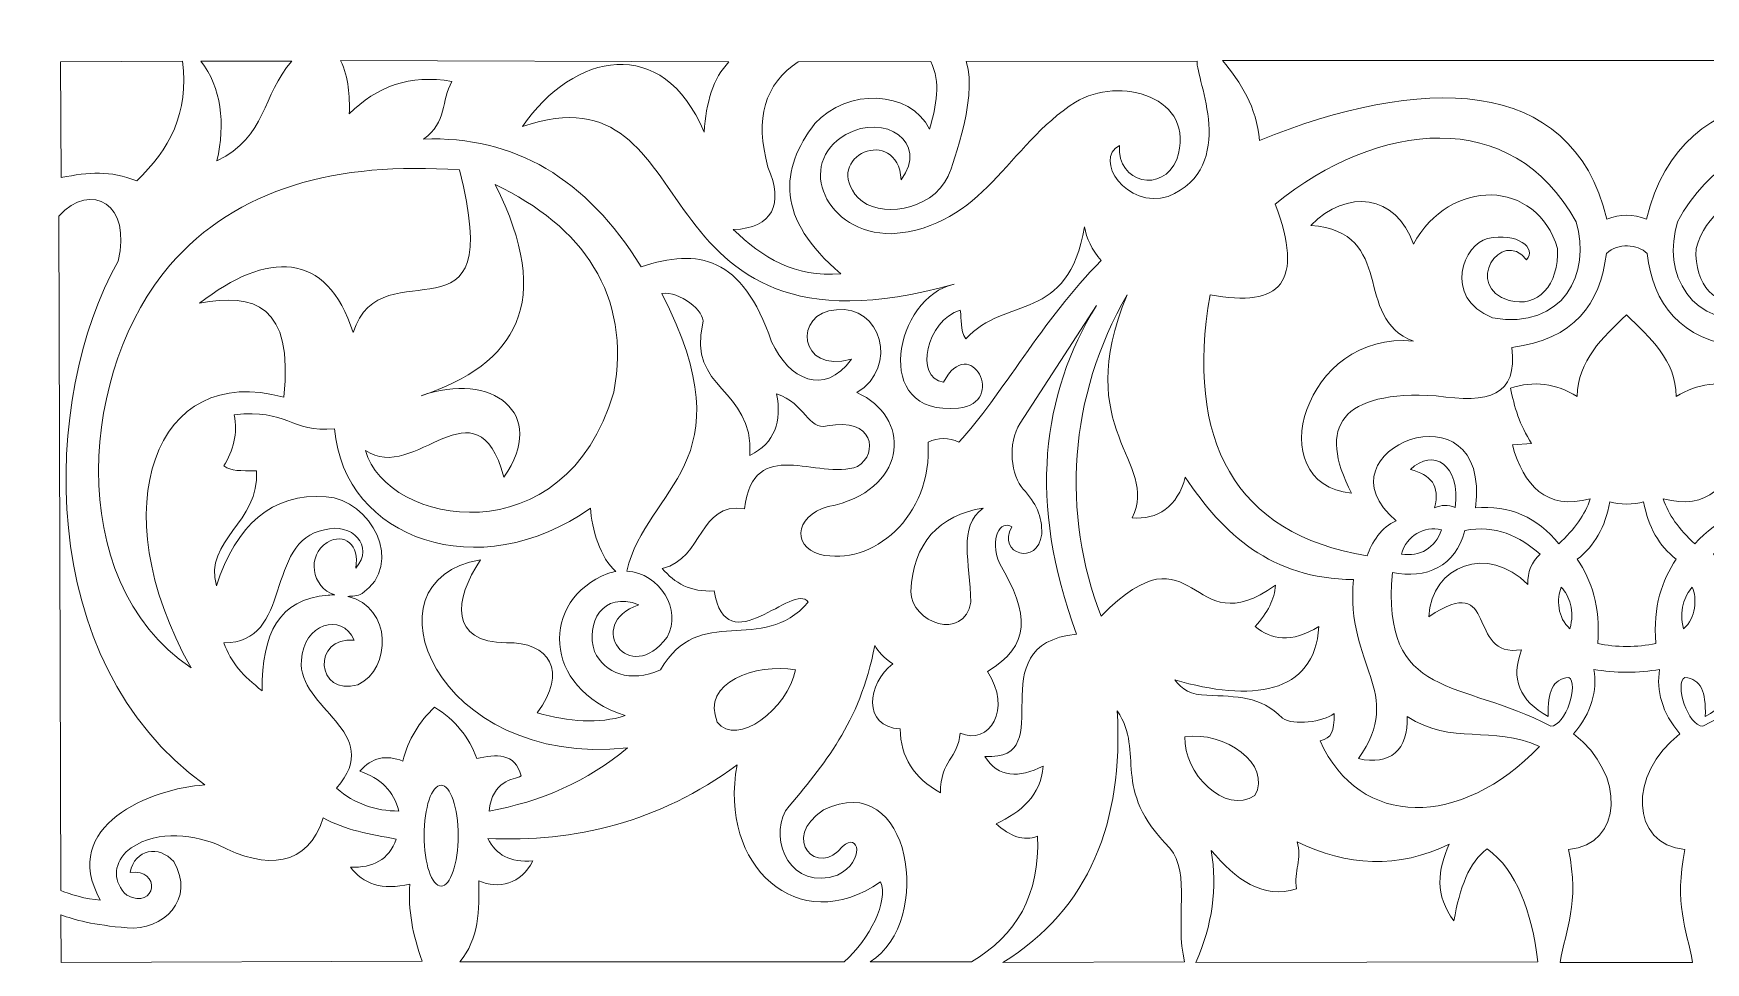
# Model space of a CAD drawing. Header units: centimetres. Extents: x -141 to 141, y -85 to 87.
# Drawn here: x -141.2 to 7, y 4.6 to 87 of the extents above; entities that cross this region are included whole.
import ezdxf

# ---------------------------------------------------------------- set-up
doc = ezdxf.new("R2010")
doc.units = ezdxf.units.CM
doc.header["$MEASUREMENT"] = 0
doc.layers.add('layer 1', color=7, linetype='Continuous')

msp = doc.modelspace()

# ---------------------------------------------------------------- linework, layer by layer
at = {"layer": 'layer 1', "color": 114, "lineweight": 9}
msp.add_ellipse((-105.09187, 15.85147), major_axis=(0, 4.47896), ratio=0.336502224, dxfattribs=at)
for points, knots in [([(-113.99795, 84.59112), (-113.27625, 83.01529), (-113.18507, 81.47056), (-113.23066, 79.86333), (-113.23066, 79.86333), (-110.81507, 82.26167), (-107.8646, 83.4083), (-104.13276, 82.72489), (-104.13276, 82.72489), (-105.13759, 81.02464), (-104.49822, 79.13762), (-106.65386, 77.62384), (-106.65386, 77.62384), (-98.61572, 77.91424), (-92.18516, 74.1405), (-87.36192, 66.30202), (-87.36192, 66.30202), (-82.28782, 67.95125), (-78.41922, 67.2783), (-75.79772, 59.64578), (-75.79772, 59.64578), (-74.25442, 56.30618), (-71.16668, 54.76741), (-68.72766, 58.09058), (-68.72766, 58.09058), (-73.43745, 56.75384), (-73.95209, 62.2649), (-70.03969, 62.4774), (-70.03969, 62.4774), (-66.18427, 62.97637), (-64.45761, 57.43798), (-68.23107, 55.13687), (-68.23107, 55.13687), (-63.48671, 53.00611), (-63.60669, 46.90931), (-70.15263, 45.15135), (-70.15263, 45.15135), (-73.64502, 44.6441), (-74.1977, 41.51132), (-71.4954, 40.79535), (-71.4954, 40.79535), (-66.96501, 39.67677), (-61.49305, 44.08801), (-61.93163, 50.75006), (-61.93163, 50.75006), (-61.01836, 51.18653), (-60.10509, 51.13537), (-59.1913, 50.75006), (-59.1913, 50.75006), (-55.43461, 54.81959), (-51.81494, 61.55983), (-46.58577, 66.86189), (-46.58577, 66.86189), (-47.40787, 67.8155), (-47.90113, 68.81097), (-48.06555, 69.84786), (-48.06555, 69.84786), (-49.51716, 61.211), (-55.08951, 63.78246), (-58.58843, 59.89461), (-58.58843, 59.89461), (-59.13662, 60.74488), (-58.91727, 61.59501), (-59.08169, 62.44513), (-59.08169, 62.44513), (-62.07864, 61.54559), (-63.20243, 56.42783), (-60.56147, 56.06897), (-60.56147, 56.06897), (-58.20798, 60.54329), (-54.84583, 54.20754), (-59.24611, 53.76729), (-59.24611, 53.76729), (-67.1617, 52.94652), (-64.79285, 63.67781), (-59.62976, 64.74682), (-59.62976, 64.74682), (-88.49468, 56.72201), (-80.96657, 84.47165), (-97.8848, 78.74358), (-97.8848, 78.74358), (-93.33136, 85.3193), (-85.46661, 86.99165), (-81.77164, 78.24592), (-81.77164, 78.24592), (-81.60415, 80.8479), (-80.98988, 83.03098), (-79.57938, 84.46671), (-79.57938, 84.46671), (-79.57938, 84.46671), (-113.99795, 84.59112), (-113.99795, 84.59112)], [0, 0, 0, 0, 0.041666667, 0.041666667, 0.041666667, 0.041666667, 0.083333333, 0.083333333, 0.083333333, 0.083333333, 0.125, 0.125, 0.125, 0.125, 0.166666667, 0.166666667, 0.166666667, 0.166666667, 0.208333333, 0.208333333, 0.208333333, 0.208333333, 0.25, 0.25, 0.25, 0.25, 0.291666667, 0.291666667, 0.291666667, 0.291666667, 0.333333333, 0.333333333, 0.333333333, 0.333333333, 0.375, 0.375, 0.375, 0.375, 0.416666667, 0.416666667, 0.416666667, 0.416666667, 0.458333333, 0.458333333, 0.458333333, 0.458333333, 0.5, 0.5, 0.5, 0.5, 0.541666667, 0.541666667, 0.541666667, 0.541666667, 0.583333333, 0.583333333, 0.583333333, 0.583333333, 0.625, 0.625, 0.625, 0.625, 0.666666667, 0.666666667, 0.666666667, 0.666666667, 0.708333333, 0.708333333, 0.708333333, 0.708333333, 0.75, 0.75, 0.75, 0.75, 0.791666667, 0.791666667, 0.791666667, 0.791666667, 0.833333333, 0.833333333, 0.833333333, 0.833333333, 0.875, 0.875, 0.875, 0.875, 0.916666667, 0.916666667, 0.916666667, 0.916666667, 1, 1, 1, 1]), ([(-128.02846, 84.52891), (-128.02846, 84.52891), (-138.82537, 84.46671), (-138.82537, 84.46671), (-138.82537, 84.46671), (-138.82537, 84.46671), (-138.77056, 74.20241), (-138.77056, 74.20241), (-138.77056, 74.20241), (-136.27673, 74.72173), (-134.46926, 74.83903), (-132.07634, 73.91536), (-132.07634, 73.91536), (-129.18964, 76.64756), (-127.40727, 79.97248), (-128.02846, 84.52891)], [0, 0, 0, 0, 0.2, 0.2, 0.2, 0.2, 0.4, 0.4, 0.4, 0.4, 0.6, 0.6, 0.6, 0.6, 1, 1, 1, 1]), ([(-126.38426, 84.52891), (-124.58101, 82.19888), (-124.19532, 79.00448), (-124.95928, 75.6954), (-124.95928, 75.6954), (-120.52865, 77.79695), (-120.97684, 81.58451), (-118.32768, 84.52891), (-118.32768, 84.52891), (-118.32768, 84.52891), (-126.38426, 84.52891), (-126.38426, 84.52891)], [0, 0, 0, 0, 0.25, 0.25, 0.25, 0.25, 0.5, 0.5, 0.5, 0.5, 1, 1, 1, 1]), ([(-61.7976, 78.50173), (-61.20728, 80.58885), (-60.77076, 82.65268), (-61.69457, 84.51037), (-61.69457, 84.51037), (-61.69457, 84.51037), (-73.43719, 84.47543), (-73.43719, 84.47543), (-73.43719, 84.47543), (-76.41532, 82.53085), (-77.31053, 79.4206), (-76.12272, 75.14425), (-76.12272, 75.14425), (-74.7076, 71.83619), (-75.68593, 69.72243), (-79.19573, 69.59903), (-79.19573, 69.59903), (-76.64133, 67.14124), (-73.75054, 65.30335), (-69.65937, 65.67994), (-69.65937, 65.67994), (-75.44275, 70.58418), (-75.09535, 74.91809), (-71.96125, 78.99242), (-71.96125, 78.99242), (-69.08896, 82.15754), (-63.55445, 81.99298), (-61.7976, 78.50173)], [0, 0, 0, 0, 0.125, 0.125, 0.125, 0.125, 0.25, 0.25, 0.25, 0.25, 0.375, 0.375, 0.375, 0.375, 0.5, 0.5, 0.5, 0.5, 0.625, 0.625, 0.625, 0.625, 0.75, 0.75, 0.75, 0.75, 1, 1, 1, 1]), ([(-60.13958, 74.33042), (-61.71114, 71.13174), (-66.32572, 70.59192), (-68.12491, 72.39795), (-68.12491, 72.39795), (-71.4598, 76.09016), (-64.62881, 78.97192), (-64.3156, 74.01361), (-64.3156, 74.01361), (-61.81856, 77.33722), (-65.8078, 79.9796), (-69.22361, 78.01918), (-69.22361, 78.01918), (-73.72352, 75.42099), (-70.9819, 69.21125), (-65.16523, 69.22579), (-65.16523, 69.22579), (-56.99904, 69.80644), (-54.94379, 77.02575), (-48.86025, 80.90327), (-48.86025, 80.90327), (-45.04312, 83.23955), (-38.04579, 81.44875), (-39.87298, 75.81415), (-39.87298, 75.81415), (-41.13149, 72.79678), (-45.18321, 73.68513), (-44.97, 77.0583), (-44.97, 77.0583), (-47.29032, 75.83508), (-44.36738, 71.39768), (-40.64028, 72.51713), (-40.64028, 72.51713), (-34.35582, 75.21285), (-38.19779, 82.94857), (-38.09074, 84.52891), (-38.09074, 84.52891), (-38.09074, 84.52891), (-58.54085, 84.49796), (-58.54085, 84.49796), (-58.54085, 84.49796), (-57.43435, 81.11083), (-60.13958, 74.33042), (-60.13958, 74.33042)], [0, 0, 0, 0, 0.083333333, 0.083333333, 0.083333333, 0.083333333, 0.166666667, 0.166666667, 0.166666667, 0.166666667, 0.25, 0.25, 0.25, 0.25, 0.333333333, 0.333333333, 0.333333333, 0.333333333, 0.416666667, 0.416666667, 0.416666667, 0.416666667, 0.5, 0.5, 0.5, 0.5, 0.583333333, 0.583333333, 0.583333333, 0.583333333, 0.666666667, 0.666666667, 0.666666667, 0.666666667, 0.75, 0.75, 0.75, 0.75, 0.833333333, 0.833333333, 0.833333333, 0.833333333, 1, 1, 1, 1]), ([(1.75395, 70.53215), (4.907, 83.54958), (18.45602, 83.2349), (32.55529, 77.49943), (32.55529, 77.49943), (32.82599, 80.4575), (34.18271, 82.63361), (35.84369, 84.59112), (35.84369, 84.59112), (35.84369, 84.59112), (-35.84367, 84.59112), (-35.84367, 84.59112), (-35.84367, 84.59112), (-34.18269, 82.63361), (-32.82597, 80.4575), (-32.55527, 77.49943), (-32.55527, 77.49943), (-18.456, 83.2349), (-4.90698, 83.54958), (-1.75393, 70.53215), (-1.75393, 70.53215), (-0.60875, 70.98854), (0.58022, 70.9772), (1.75395, 70.53215)], [0, 0, 0, 0, 0.142857143, 0.142857143, 0.142857143, 0.142857143, 0.285714286, 0.285714286, 0.285714286, 0.285714286, 0.428571429, 0.428571429, 0.428571429, 0.428571429, 0.571428571, 0.571428571, 0.571428571, 0.571428571, 0.714285714, 0.714285714, 0.714285714, 0.714285714, 1, 1, 1, 1]), ([(-0.02752, 62.0261), (2.09188, 60.01496), (4.35765, 57.9682), (4.38467, 54.79357), (4.38467, 54.79357), (6.28472, 55.95488), (8.25763, 56.20356), (10.30379, 55.54006), (10.30379, 55.54006), (9.98033, 53.90217), (9.49641, 52.26398), (8.44036, 50.62564), (8.44036, 50.62564), (8.44036, 50.62564), (10.13937, 50.50123), (10.13937, 50.50123), (10.13937, 50.50123), (9.11674, 46.8721), (7.18032, 44.69468), (3.23373, 45.71123), (3.23373, 45.71123), (3.69037, 44.3428), (4.62195, 43.0155), (6.02887, 41.72992), (6.02887, 41.72992), (8.09078, 43.99906), (10.55426, 45.06051), (13.41957, 44.91415), (13.41957, 44.91415), (11.92174, 55.71768), (27.68774, 51.11415), (20.59924, 43.42116), (20.59924, 43.42116), (21.84289, 42.78237), (22.57945, 41.81132), (23.01893, 40.67239), (23.01893, 40.67239), (34.80249, 42.56988), (39.1504, 50.96779), (36.93982, 63.8137), (36.93982, 63.8137), (30.61887, 62.61112), (28.56119, 64.93839), (31.15541, 71.86424), (31.15541, 71.86424), (22.11808, 79.2318), (10.15192, 80.62683), (4.49428, 70.28332), (4.49428, 70.28332), (3.12091, 65.77093), (5.59144, 60.67802), (11.89318, 61.76085), (11.89318, 61.76085), (16.4251, 63.60659), (14.39687, 68.40764), (12.33163, 68.79033), (12.33163, 68.79033), (9.70066, 69.41372), (7.92853, 67.9075), (8.87881, 66.9241), (8.87881, 66.9241), (11.13216, 69.78159), (14.53094, 64.51267), (10.4134, 63.31604), (10.4134, 63.31604), (7.90164, 62.6008), (6.00147, 64.67444), (6.13848, 67.91942), (6.13848, 67.91942), (7.95184, 74.12218), (15.70698, 74.24151), (18.90843, 68.29267), (18.90843, 68.29267), (20.46594, 72.78966), (24.79579, 73.19866), (28.00634, 69.97228), (28.00634, 69.97228), (20.31522, 69.3502), (24.40741, 61.76085), (18.90843, 59.70799), (18.90843, 59.70799), (28.53186, 60.68282), (32.65146, 47.05916), (24.3891, 46.20889), (24.3891, 46.20889), (27.47901, 52.14465), (25.33707, 55.34835), (16.88059, 54.85578), (16.88059, 54.85578), (12.25813, 54.16074), (9.62728, 54.82395), (10.19417, 59.14812), (10.19417, 59.14812), (4.6815, 59.8404), (2.35208, 62.97652), (1.80876, 67.48397), (1.80876, 67.48397), (0.93377, 68.29979), (-0.75115, 68.45371), (-1.80874, 67.48397), (-1.80874, 67.48397), (-2.35207, 62.97652), (-4.68148, 59.8404), (-10.19416, 59.14812), (-10.19416, 59.14812), (-9.62727, 54.82395), (-12.25811, 54.16074), (-16.88057, 54.85578), (-16.88057, 54.85578), (-25.33705, 55.34835), (-27.479, 52.14465), (-24.38908, 46.20889), (-24.38908, 46.20889), (-32.65144, 47.05916), (-28.53185, 60.68282), (-18.90841, 59.70799), (-18.90841, 59.70799), (-24.40739, 61.76085), (-20.3152, 69.3502), (-28.00632, 69.97228), (-28.00632, 69.97228), (-24.79577, 73.19866), (-20.46592, 72.78966), (-18.90841, 68.29267), (-18.90841, 68.29267), (-15.70696, 74.24151), (-7.95182, 74.12218), (-6.13846, 67.91942), (-6.13846, 67.91942), (-6.00145, 64.67444), (-7.90162, 62.6008), (-10.41338, 63.31604), (-10.41338, 63.31604), (-14.53092, 64.51267), (-11.13214, 69.78159), (-8.8788, 66.9241), (-8.8788, 66.9241), (-7.92852, 67.9075), (-9.70064, 69.41372), (-12.33162, 68.79033), (-12.33162, 68.79033), (-14.39685, 68.40764), (-16.42508, 63.60659), (-11.89316, 61.76085), (-11.89316, 61.76085), (-5.59142, 60.67802), (-3.1209, 65.77093), (-4.49426, 70.28332), (-4.49426, 70.28332), (-10.1519, 80.62683), (-22.11806, 79.2318), (-31.1554, 71.86424), (-31.1554, 71.86424), (-28.56117, 64.93839), (-30.61885, 62.61112), (-36.9398, 63.8137), (-36.9398, 63.8137), (-39.15038, 50.96779), (-34.80247, 42.56988), (-23.01891, 40.67239), (-23.01891, 40.67239), (-22.57943, 41.81132), (-21.77437, 43.26157), (-20.42802, 43.76345), (-20.42802, 43.76345), (-27.92757, 50.01825), (-11.92172, 56.33408), (-13.41955, 44.91415), (-13.41955, 44.91415), (-10.41735, 45.19757), (-7.88536, 44.06751), (-6.02885, 41.72992), (-6.02885, 41.72992), (-4.62193, 43.0155), (-3.69035, 44.3428), (-3.23371, 45.71123), (-3.23371, 45.71123), (-7.1803, 44.69468), (-9.11672, 46.8721), (-10.13935, 50.50123), (-10.13935, 50.50123), (-10.13935, 50.50123), (-8.44034, 50.62564), (-8.44034, 50.62564), (-8.44034, 50.62564), (-9.4964, 52.26398), (-9.98031, 53.90217), (-10.30377, 55.54006), (-10.30377, 55.54006), (-8.25761, 56.20356), (-6.2847, 55.95488), (-4.38465, 54.79357), (-4.38465, 54.79357), (-4.35763, 57.9682), (-2.14693, 60.01496), (-0.02752, 62.0261)], [0, 0, 0, 0, 0.02, 0.02, 0.02, 0.02, 0.04, 0.04, 0.04, 0.04, 0.06, 0.06, 0.06, 0.06, 0.08, 0.08, 0.08, 0.08, 0.1, 0.1, 0.1, 0.1, 0.12, 0.12, 0.12, 0.12, 0.14, 0.14, 0.14, 0.14, 0.16, 0.16, 0.16, 0.16, 0.18, 0.18, 0.18, 0.18, 0.2, 0.2, 0.2, 0.2, 0.22, 0.22, 0.22, 0.22, 0.24, 0.24, 0.24, 0.24, 0.26, 0.26, 0.26, 0.26, 0.28, 0.28, 0.28, 0.28, 0.3, 0.3, 0.3, 0.3, 0.32, 0.32, 0.32, 0.32, 0.34, 0.34, 0.34, 0.34, 0.36, 0.36, 0.36, 0.36, 0.38, 0.38, 0.38, 0.38, 0.4, 0.4, 0.4, 0.4, 0.42, 0.42, 0.42, 0.42, 0.44, 0.44, 0.44, 0.44, 0.46, 0.46, 0.46, 0.46, 0.48, 0.48, 0.48, 0.48, 0.5, 0.5, 0.5, 0.5, 0.52, 0.52, 0.52, 0.52, 0.54, 0.54, 0.54, 0.54, 0.56, 0.56, 0.56, 0.56, 0.58, 0.58, 0.58, 0.58, 0.6, 0.6, 0.6, 0.6, 0.62, 0.62, 0.62, 0.62, 0.64, 0.64, 0.64, 0.64, 0.66, 0.66, 0.66, 0.66, 0.68, 0.68, 0.68, 0.68, 0.7, 0.7, 0.7, 0.7, 0.72, 0.72, 0.72, 0.72, 0.74, 0.74, 0.74, 0.74, 0.76, 0.76, 0.76, 0.76, 0.78, 0.78, 0.78, 0.78, 0.8, 0.8, 0.8, 0.8, 0.82, 0.82, 0.82, 0.82, 0.84, 0.84, 0.84, 0.84, 0.86, 0.86, 0.86, 0.86, 0.88, 0.88, 0.88, 0.88, 0.9, 0.9, 0.9, 0.9, 0.92, 0.92, 0.92, 0.92, 0.94, 0.94, 0.94, 0.94, 0.96, 0.96, 0.96, 0.96, 1, 1, 1, 1]), ([(-127.26116, 30.71914), (-138.88325, 38.63988), (-136.87064, 57.57185), (-129.12459, 66.42643), (-129.12459, 66.42643), (-123.21482, 73.30025), (-114.35432, 75.64337), (-103.47508, 74.8867), (-103.47508, 74.8867), (-99.16366, 58.25642), (-110.30772, 68.43772), (-112.90182, 60.45448), (-112.90182, 60.45448), (-115.206, 67.82393), (-120.57245, 67.68382), (-126.49387, 63.06721), (-126.49387, 63.06721), (-121.69099, 63.99946), (-118.1365, 62.93364), (-119.04016, 54.73136), (-119.04016, 54.73136), (-130.41267, 57.91428), (-135.27881, 44.99831), (-127.26116, 30.71914)], [0, 0, 0, 0, 0.142857143, 0.142857143, 0.142857143, 0.142857143, 0.285714286, 0.285714286, 0.285714286, 0.285714286, 0.428571429, 0.428571429, 0.428571429, 0.428571429, 0.571428571, 0.571428571, 0.571428571, 0.571428571, 0.714285714, 0.714285714, 0.714285714, 0.714285714, 1, 1, 1, 1]), ([(-138.79176, 10.99436), (-138.19269, 10.70859), (-136.49793, 10.16601), (-135.29965, 10.13703), (-135.29965, 10.13703), (-139.00015, 16.70314), (-130.76903, 20.06323), (-126.04171, 20.34496), (-126.04171, 20.34496), (-141.22674, 31.27319), (-140.52155, 54.75229), (-133.72835, 66.79968), (-133.72835, 66.79968), (-132.47689, 71.84956), (-136.05776, 73.92291), (-138.98979, 70.78098), (-138.98979, 70.78098), (-138.98979, 70.78098), (-138.79176, 10.99436), (-138.79176, 10.99436)], [0, 0, 0, 0, 0.166666667, 0.166666667, 0.166666667, 0.166666667, 0.333333333, 0.333333333, 0.333333333, 0.333333333, 0.5, 0.5, 0.5, 0.5, 0.666666667, 0.666666667, 0.666666667, 0.666666667, 1, 1, 1, 1]), ([(-100.31409, 73.58557), (-94.9867, 63.16895), (-98.46116, 57.64118), (-106.87309, 54.85578), (-106.87309, 54.85578), (-100.60618, 57.08843), (-95.5527, 53.31628), (-99.529, 47.63967), (-99.529, 47.63967), (-101.95278, 56.62129), (-107.43934, 46.97617), (-111.80569, 50.00357), (-111.80569, 50.00357), (-109.91473, 43.26986), (-94.06997, 40.46004), (-89.79121, 55.17205), (-89.79121, 55.17205), (-88.18351, 63.79844), (-92.56817, 69.93623), (-100.31409, 73.58557)], [0, 0, 0, 0, 0.166666667, 0.166666667, 0.166666667, 0.166666667, 0.333333333, 0.333333333, 0.333333333, 0.333333333, 0.5, 0.5, 0.5, 0.5, 0.666666667, 0.666666667, 0.666666667, 0.666666667, 1, 1, 1, 1]), ([(-88.63825, 39.31049), (-85.68252, 39.12353), (-83.71664, 35.85725), (-85.06004, 33.45628), (-85.06004, 33.45628), (-88.39492, 28.92746), (-92.4697, 34.62268), (-87.58115, 36.31784), (-87.58115, 36.31784), (-90.79323, 37.60299), (-92.31117, 34.63721), (-91.49982, 32.18248), (-91.49982, 32.18248), (-90.58232, 30.23121), (-88.36253, 29.34751), (-85.63551, 30.56115), (-85.63551, 30.56115), (-82.24275, 36.54996), (-76.65682, 31.77972), (-72.55132, 36.55563), (-72.55132, 36.55563), (-73.8193, 38.46067), (-79.82626, 30.98003), (-80.88193, 37.55095), (-80.88193, 37.55095), (-82.99237, 37.41811), (-84.39903, 38.25864), (-85.48569, 39.5416), (-85.48569, 39.5416), (-81.74027, 40.46106), (-82.311, 45.4512), (-78.20921, 44.84032), (-78.20921, 44.84032), (-77.38775, 51.45557), (-71.74203, 47.29753), (-68.17959, 48.57279), (-68.17959, 48.57279), (-66.27903, 49.77595), (-66.78138, 52.99783), (-70.86512, 52.18084), (-70.86512, 52.18084), (-72.6375, 51.823), (-72.76491, 54.15085), (-75.35926, 55.0424), (-75.35926, 55.0424), (-74.87714, 52.59304), (-75.49385, 50.68524), (-77.71595, 49.56811), (-77.71595, 49.56811), (-77.38109, 55.60213), (-83.32518, 55.38207), (-81.8915, 61.31042), (-81.8915, 61.31042), (-81.64154, 62.34441), (-83.99771, 64.18216), (-85.51617, 63.92039), (-85.51617, 63.92039), (-77.76017, 48.69247), (-86.8946, 46.82696), (-88.63825, 39.31049)], [0, 0, 0, 0, 0.0625, 0.0625, 0.0625, 0.0625, 0.125, 0.125, 0.125, 0.125, 0.1875, 0.1875, 0.1875, 0.1875, 0.25, 0.25, 0.25, 0.25, 0.3125, 0.3125, 0.3125, 0.3125, 0.375, 0.375, 0.375, 0.375, 0.4375, 0.4375, 0.4375, 0.4375, 0.5, 0.5, 0.5, 0.5, 0.5625, 0.5625, 0.5625, 0.5625, 0.625, 0.625, 0.625, 0.625, 0.6875, 0.6875, 0.6875, 0.6875, 0.75, 0.75, 0.75, 0.75, 0.8125, 0.8125, 0.8125, 0.8125, 0.875, 0.875, 0.875, 0.875, 1, 1, 1, 1]), ([(-44.28389, 63.8137), (-49.49962, 54.82482), (-50.1208, 44.35341), (-46.58577, 35.32252), (-46.58577, 35.32252), (-38.09074, 43.88656), (-38.85803, 32.48174), (-31.1303, 38.05966), (-31.1303, 38.05966), (-31.2216, 36.83643), (-31.8246, 35.61306), (-32.93892, 34.3894), (-32.93892, 34.3894), (-31.50536, 33.22344), (-29.75155, 32.89016), (-27.29383, 34.3894), (-27.29383, 34.3894), (-27.66134, 28.30074), (-33.35675, 27.70467), (-40.06378, 29.6616), (-40.06378, 29.6616), (-39.49062, 28.81526), (-38.59104, 28.30699), (-37.21384, 28.29303), (-37.21384, 28.29303), (-34.55712, 28.17123), (-32.48817, 28.27297), (-30.51283, 26.25485), (-30.51283, 26.25485), (-29.48981, 25.58786), (-26.97408, 25.93756), (-25.92367, 26.67563), (-25.92367, 26.67563), (-25.94825, 25.05241), (-26.11997, 24.51173), (-27.18422, 24.24952), (-27.18422, 24.24952), (-23.64484, 16.44767), (-14.73875, 16.45814), (-7.72786, 23.75186), (-7.72786, 23.75186), (-11.91147, 25.70109), (-15.54702, 23.79343), (-19.45648, 26.4268), (-19.45648, 26.4268), (-19.33675, 23.42789), (-21.00874, 22.04042), (-23.77263, 22.6795), (-23.77263, 22.6795), (-19.61206, 28.65887), (-24.96032, 30.83294), (-24.22466, 38.55732), (-24.22466, 38.55732), (-31.53994, 38.62665), (-35.76825, 42.58819), (-39.13207, 47.63967), (-39.13207, 47.63967), (-39.79884, 45.02171), (-41.61668, 43.81912), (-43.84544, 44.03161), (-43.84544, 44.03161), (-41.36096, 49.00824), (-49.34442, 51.74539), (-44.28389, 63.8137)], [0, 0, 0, 0, 0.058823529, 0.058823529, 0.058823529, 0.058823529, 0.117647059, 0.117647059, 0.117647059, 0.117647059, 0.176470588, 0.176470588, 0.176470588, 0.176470588, 0.235294118, 0.235294118, 0.235294118, 0.235294118, 0.294117647, 0.294117647, 0.294117647, 0.294117647, 0.352941176, 0.352941176, 0.352941176, 0.352941176, 0.411764706, 0.411764706, 0.411764706, 0.411764706, 0.470588235, 0.470588235, 0.470588235, 0.470588235, 0.529411765, 0.529411765, 0.529411765, 0.529411765, 0.588235294, 0.588235294, 0.588235294, 0.588235294, 0.647058824, 0.647058824, 0.647058824, 0.647058824, 0.705882353, 0.705882353, 0.705882353, 0.705882353, 0.764705882, 0.764705882, 0.764705882, 0.764705882, 0.823529412, 0.823529412, 0.823529412, 0.823529412, 0.882352941, 0.882352941, 0.882352941, 0.882352941, 1, 1, 1, 1]), ([(-67.07107, 4.65406), (-67.07107, 4.65406), (-58.09517, 4.65406), (-58.09517, 4.65406), (-58.09517, 4.65406), (-54.08762, 6.99949), (-52.00023, 10.62325), (-52.23086, 15.78926), (-52.23086, 15.78926), (-53.45517, 15.32183), (-54.67897, 15.79405), (-55.9029, 16.909), (-55.9029, 16.909), (-53.66633, 17.95345), (-51.92584, 19.38161), (-51.7376, 22.01004), (-51.7376, 22.01004), (-53.88556, 20.94161), (-55.692, 20.95076), (-56.88942, 22.88095), (-56.88942, 22.88095), (-49.9656, 22.38329), (-57.74981, 32.84467), (-48.77804, 33.70511), (-48.77804, 33.70511), (-53.10294, 45.49739), (-51.85047, 54.93897), (-47.01128, 62.86822), (-47.01128, 62.86822), (-47.01128, 62.86822), (-53.75878, 52.4349), (-53.75878, 52.4349), (-53.75878, 52.4349), (-54.95301, 50.60457), (-54.52608, 47.70725), (-53.50537, 46.58577), (-53.50537, 46.58577), (-52.39336, 45.33725), (-51.79445, 44.22231), (-51.85746, 42.58528), (-51.85746, 42.58528), (-52.1749, 39.75076), (-55.85885, 40.78867), (-54.50546, 43.22495), (-54.50546, 43.22495), (-55.49134, 43.89615), (-56.54598, 42.21945), (-55.58213, 39.95802), (-55.58213, 39.95802), (-52.93233, 35.51525), (-52.81465, 32.65398), (-56.6702, 30.4081), (-56.6702, 30.4081), (-54.45501, 27.06443), (-56.50936, 23.81116), (-59.08169, 24.93381), (-59.08169, 24.93381), (-59.2552, 22.73401), (-60.82654, 22.5327), (-60.8355, 19.64614), (-60.8355, 19.64614), (-63.19244, 20.95222), (-64.37975, 22.83938), (-64.39793, 25.30706), (-64.39793, 25.30706), (-67.793, 25.51621), (-67.32868, 29.33138), (-65.05561, 31.09238), (-65.05561, 31.09238), (-65.88399, 31.64048), (-66.36739, 32.17201), (-66.64501, 32.70979), (-66.64501, 32.70979), (-68.06191, 25.65777), (-71.07372, 22.3266), (-74.56444, 18.06042), (-74.56444, 18.06042), (-76.01464, 15.32575), (-74.08681, 10.91352), (-69.94685, 12.34777), (-69.94685, 12.34777), (-67.42536, 13.6348), (-68.10148, 16.23387), (-69.5084, 14.89829), (-69.5084, 14.89829), (-71.70049, 12.04896), (-75.04841, 15.58752), (-71.2074, 18.1331), (-71.2074, 18.1331), (-63.44455, 21.96417), (-61.32533, 8.19904), (-67.07107, 4.65406)], [0, 0, 0, 0, 0.041666667, 0.041666667, 0.041666667, 0.041666667, 0.083333333, 0.083333333, 0.083333333, 0.083333333, 0.125, 0.125, 0.125, 0.125, 0.166666667, 0.166666667, 0.166666667, 0.166666667, 0.208333333, 0.208333333, 0.208333333, 0.208333333, 0.25, 0.25, 0.25, 0.25, 0.291666667, 0.291666667, 0.291666667, 0.291666667, 0.333333333, 0.333333333, 0.333333333, 0.333333333, 0.375, 0.375, 0.375, 0.375, 0.416666667, 0.416666667, 0.416666667, 0.416666667, 0.458333333, 0.458333333, 0.458333333, 0.458333333, 0.5, 0.5, 0.5, 0.5, 0.541666667, 0.541666667, 0.541666667, 0.541666667, 0.583333333, 0.583333333, 0.583333333, 0.583333333, 0.625, 0.625, 0.625, 0.625, 0.666666667, 0.666666667, 0.666666667, 0.666666667, 0.708333333, 0.708333333, 0.708333333, 0.708333333, 0.75, 0.75, 0.75, 0.75, 0.791666667, 0.791666667, 0.791666667, 0.791666667, 0.833333333, 0.833333333, 0.833333333, 0.833333333, 0.875, 0.875, 0.875, 0.875, 0.916666667, 0.916666667, 0.916666667, 0.916666667, 1, 1, 1, 1]), ([(-89.59858, 39.26302), (-90.98842, 40.42251), (-91.73114, 43.10124), (-91.85607, 44.90252), (-91.85607, 44.90252), (-101.6621, 37.88874), (-113.69805, 42.09547), (-114.54602, 51.93201), (-114.54602, 51.93201), (-118.41014, 51.56603), (-118.71094, 53.72935), (-123.4247, 53.17617), (-123.4247, 53.17617), (-123.11378, 51.48551), (-123.49743, 49.99266), (-124.35641, 48.63499), (-124.35641, 48.63499), (-123.6347, 48.14649), (-122.94066, 48.21989), (-121.45166, 48.19954), (-121.45166, 48.19954), (-121.13152, 43.64354), (-126.15632, 42.05404), (-125.01409, 37.99745), (-125.01409, 37.99745), (-123.23774, 43.37582), (-120.1322, 46.26659), (-115.28604, 45.89872), (-115.28604, 45.89872), (-111.34047, 45.67867), (-108.26515, 39.91877), (-112.09445, 37.32538), (-112.09445, 37.32538), (-112.53063, 37.0815), (-112.97105, 37.09159), (-113.375, 37.06233), (-113.375, 37.06233), (-109.38847, 36.12811), (-109.48342, 30.63453), (-112.46337, 29.22615), (-112.46337, 29.22615), (-116.24784, 28.12879), (-116.52623, 33.58738), (-112.79195, 33.17664), (-112.79195, 33.17664), (-113.90844, 35.73443), (-117.31145, 34.58242), (-117.47818, 31.40473), (-117.47818, 31.40473), (-117.84261, 27.06951), (-110.01179, 25.1075), (-114.35087, 20.05413), (-114.35087, 20.05413), (-112.7785, 18.66913), (-110.92609, 18.03557), (-108.84152, 18.02438), (-108.84152, 18.02438), (-109.29828, 19.78364), (-110.44961, 20.96007), (-112.29511, 21.55308), (-112.29511, 21.55308), (-111.25135, 22.79985), (-109.96762, 23.04446), (-108.48515, 22.45858), (-108.48515, 22.45858), (-107.99816, 24.39429), (-107.03149, 25.96591), (-105.66734, 27.2355), (-105.66734, 27.2355), (-103.84028, 26.09643), (-102.59804, 24.58251), (-101.94036, 22.6936), (-101.94036, 22.6936), (-100.22074, 23.05304), (-98.53864, 23.23458), (-97.99441, 21.13913), (-97.99441, 21.13913), (-98.75261, 20.78928), (-100.52486, 20.78304), (-100.84436, 18.02874), (-100.84436, 18.02874), (-96.25673, 18.85038), (-92.13266, 20.64932), (-88.56767, 23.62744), (-88.56767, 23.62744), (-105.59435, 21.80278), (-112.35798, 38.5502), (-101.61165, 40.29914), (-101.61165, 40.29914), (-103.95207, 36.7626), (-104.35134, 32.97243), (-99.30977, 32.95862), (-99.30977, 32.95862), (-95.50532, 33.04684), (-93.83039, 30.41275), (-96.56944, 26.73784), (-96.56944, 26.73784), (-93.76239, 25.94759), (-91.10235, 25.73568), (-88.78689, 26.489), (-88.78689, 26.489), (-96.22229, 28.91511), (-96.28926, 36.79676), (-90.3266, 39.08595), (-90.3266, 39.08595), (-90.08029, 39.16634), (-89.83726, 39.22478), (-89.59858, 39.26302)], [0, 0, 0, 0, 0.035714286, 0.035714286, 0.035714286, 0.035714286, 0.071428571, 0.071428571, 0.071428571, 0.071428571, 0.107142857, 0.107142857, 0.107142857, 0.107142857, 0.142857143, 0.142857143, 0.142857143, 0.142857143, 0.178571429, 0.178571429, 0.178571429, 0.178571429, 0.214285714, 0.214285714, 0.214285714, 0.214285714, 0.25, 0.25, 0.25, 0.25, 0.285714286, 0.285714286, 0.285714286, 0.285714286, 0.321428571, 0.321428571, 0.321428571, 0.321428571, 0.357142857, 0.357142857, 0.357142857, 0.357142857, 0.392857143, 0.392857143, 0.392857143, 0.392857143, 0.428571429, 0.428571429, 0.428571429, 0.428571429, 0.464285714, 0.464285714, 0.464285714, 0.464285714, 0.5, 0.5, 0.5, 0.5, 0.535714286, 0.535714286, 0.535714286, 0.535714286, 0.571428571, 0.571428571, 0.571428571, 0.571428571, 0.607142857, 0.607142857, 0.607142857, 0.607142857, 0.642857143, 0.642857143, 0.642857143, 0.642857143, 0.678571429, 0.678571429, 0.678571429, 0.678571429, 0.714285714, 0.714285714, 0.714285714, 0.714285714, 0.75, 0.75, 0.75, 0.75, 0.785714286, 0.785714286, 0.785714286, 0.785714286, 0.821428571, 0.821428571, 0.821428571, 0.821428571, 0.857142857, 0.857142857, 0.857142857, 0.857142857, 0.892857143, 0.892857143, 0.892857143, 0.892857143, 0.928571429, 0.928571429, 0.928571429, 0.928571429, 1, 1, 1, 1]), ([(-19.18245, 48.32395), (-17.35552, 47.82658), (-16.52701, 46.91498), (-17.03846, 44.91851), (-17.03846, 44.91851), (-16.37745, 45.14714), (-15.90685, 45.26894), (-15.20896, 44.93479), (-15.20896, 44.93479), (-14.70725, 48.77482), (-17.17163, 50.25036), (-19.18245, 48.32395)], [0, 0, 0, 0, 0.25, 0.25, 0.25, 0.25, 0.5, 0.5, 0.5, 0.5, 1, 1, 1, 1]), ([(-57.03994, 44.90252), (-60.93121, 44.25981), (-63.2879, 41.79242), (-63.45232, 37.49979), (-63.45232, 37.49979), (-63.44105, 34.73619), (-58.74099, 33.02403), (-58.13607, 36.56667), (-58.13607, 36.56667), (-58.18307, 40.03069), (-59.35334, 43.26274), (-57.03994, 44.90252)], [0, 0, 0, 0, 0.25, 0.25, 0.25, 0.25, 0.5, 0.5, 0.5, 0.5, 1, 1, 1, 1]), ([(2.57605, 32.89641), (2.31098, 36.22584), (3.12386, 38.4643), (4.38467, 40.36135), (4.38467, 40.36135), (2.84983, 41.54141), (1.92669, 43.19399), (1.48837, 45.45614), (1.48837, 45.45614), (0.65679, 45.18944), (-0.65677, 45.18944), (-1.48835, 45.45614), (-1.48835, 45.45614), (-1.92668, 43.19399), (-2.84981, 41.54141), (-4.38465, 40.36135), (-4.38465, 40.36135), (-3.12384, 38.4643), (-2.31096, 36.22584), (-2.57603, 32.89641), (-2.57603, 32.89641), (-0.97127, 32.53), (0.97129, 32.53), (2.57605, 32.89641)], [0, 0, 0, 0, 0.142857143, 0.142857143, 0.142857143, 0.142857143, 0.285714286, 0.285714286, 0.285714286, 0.285714286, 0.428571429, 0.428571429, 0.428571429, 0.428571429, 0.571428571, 0.571428571, 0.571428571, 0.571428571, 0.714285714, 0.714285714, 0.714285714, 0.714285714, 1, 1, 1, 1]), ([(-114.52328, 37.19716), (-116.61994, 37.86321), (-117.00313, 40.71956), (-115.2037, 41.85434), (-115.2037, 41.85434), (-113.66092, 42.74676), (-112.28499, 41.63429), (-112.66505, 39.58128), (-112.66505, 39.58128), (-110.93147, 41.52397), (-113.01591, 43.66694), (-115.42293, 42.97408), (-115.42293, 42.97408), (-120.78527, 42.00884), (-118.17171, 32.86211), (-124.35641, 32.95847), (-124.35641, 32.95847), (-123.72229, 31.1652), (-122.62475, 29.99256), (-120.9584, 28.69869), (-120.9584, 28.69869), (-120.9575, 33.81354), (-119.50116, 36.81027), (-115.11483, 37.17843), (-115.11483, 37.17843), (-114.91078, 37.19372), (-114.71363, 37.19977), (-114.52328, 37.19716)], [0, 0, 0, 0, 0.125, 0.125, 0.125, 0.125, 0.25, 0.25, 0.25, 0.25, 0.375, 0.375, 0.375, 0.375, 0.5, 0.5, 0.5, 0.5, 0.625, 0.625, 0.625, 0.625, 0.75, 0.75, 0.75, 0.75, 1, 1, 1, 1]), ([(-8.76918, 38.12187), (-8.79313, 39.21501), (-8.45315, 40.11964), (-7.67305, 40.79681), (-7.67305, 40.79681), (-9.51816, 42.44546), (-11.63706, 43.42), (-14.35946, 42.91187), (-14.35946, 42.91187), (-15.15582, 39.68957), (-17.80037, 38.60151), (-20.77184, 39.1794), (-20.77184, 39.1794), (-21.79473, 27.77473), (-14.7426, 29.78922), (-6.74134, 25.55705), (-6.74134, 25.55705), (-5.4165, 25.5508), (-4.20064, 29.36001), (-5.14183, 29.88471), (-5.14183, 29.88471), (-6.58089, 29.73079), (-7.02036, 28.6423), (-6.96056, 26.4268), (-6.96056, 26.4268), (-9.53712, 27.81397), (-10.32272, 29.78399), (-9.31725, 32.33654), (-9.31725, 32.33654), (-14.33257, 31.50008), (-11.26212, 39.50062), (-17.53825, 35.26031), (-17.53825, 35.26031), (-17.32094, 39.85918), (-12.28705, 41.70173), (-8.76918, 38.12187)], [0, 0, 0, 0, 0.1, 0.1, 0.1, 0.1, 0.2, 0.2, 0.2, 0.2, 0.3, 0.3, 0.3, 0.3, 0.4, 0.4, 0.4, 0.4, 0.5, 0.5, 0.5, 0.5, 0.6, 0.6, 0.6, 0.6, 0.7, 0.7, 0.7, 0.7, 0.8, 0.8, 0.8, 0.8, 1, 1, 1, 1]), ([(-16.41625, 42.97452), (-16.98275, 41.34054), (-18.33499, 40.56004), (-19.97958, 40.81992), (-19.97958, 40.81992), (-19.51974, 42.45941), (-17.9767, 43.32349), (-16.41625, 42.97452)], [0, 0, 0, 0, 0.333333333, 0.333333333, 0.333333333, 0.333333333, 1, 1, 1, 1]), ([(8.7692, 38.12187), (8.79315, 39.21501), (8.45317, 40.11964), (7.67307, 40.79681), (7.67307, 40.79681), (9.51818, 42.44546), (11.63707, 43.42), (14.35948, 42.91187), (14.35948, 42.91187), (15.15584, 39.68957), (17.80039, 38.60151), (20.77186, 39.1794), (20.77186, 39.1794), (21.79474, 27.77473), (14.74261, 29.78922), (6.74135, 25.55705), (6.74135, 25.55705), (5.41652, 25.5508), (4.20066, 29.36001), (5.14185, 29.88471), (5.14185, 29.88471), (6.5809, 29.73079), (7.02038, 28.6423), (6.96058, 26.4268), (6.96058, 26.4268), (9.53713, 27.81397), (10.32274, 29.78399), (9.31727, 32.33654), (9.31727, 32.33654), (14.33259, 31.50008), (11.26214, 39.50062), (17.53827, 35.26031), (17.53827, 35.26031), (17.32096, 39.85918), (12.28707, 41.70173), (8.7692, 38.12187)], [0, 0, 0, 0, 0.1, 0.1, 0.1, 0.1, 0.2, 0.2, 0.2, 0.2, 0.3, 0.3, 0.3, 0.3, 0.4, 0.4, 0.4, 0.4, 0.5, 0.5, 0.5, 0.5, 0.6, 0.6, 0.6, 0.6, 0.7, 0.7, 0.7, 0.7, 0.8, 0.8, 0.8, 0.8, 1, 1, 1, 1]), ([(-5.80962, 37.87304), (-6.23924, 36.91013), (-6.14807, 35.1247), (-5.04233, 34.20278), (-5.04233, 34.20278), (-4.58441, 35.73501), (-5.09829, 37.15343), (-5.80962, 37.87304)], [0, 0, 0, 0, 0.333333333, 0.333333333, 0.333333333, 0.333333333, 1, 1, 1, 1]), ([(5.80964, 37.87304), (6.23926, 36.91013), (6.14809, 35.1247), (5.04235, 34.20278), (5.04235, 34.20278), (4.58443, 35.73501), (5.09831, 37.15343), (5.80964, 37.87304)], [0, 0, 0, 0, 0.333333333, 0.333333333, 0.333333333, 0.333333333, 1, 1, 1, 1]), ([(-73.68151, 30.56682), (-74.36993, 27.06617), (-78.86356, 23.68442), (-80.61443, 25.90152), (-80.61443, 25.90152), (-82.07359, 29.51117), (-77.18453, 31.10285), (-73.68151, 30.56682)], [0, 0, 0, 0, 0.333333333, 0.333333333, 0.333333333, 0.333333333, 1, 1, 1, 1]), ([(5.83115, 4.59112), (5.30499, 7.63276), (4.18363, 9.7551), (5.15196, 14.60731), (5.15196, 14.60731), (0.35408, 15.07401), (0.04803, 21.27401), (4.71351, 24.8716), (4.71351, 24.8716), (3.10119, 26.77955), (2.61715, 28.68706), (2.90489, 30.59472), (2.90489, 30.59472), (1.12175, 30.24851), (-1.12173, 30.24851), (-2.90487, 30.59472), (-2.90487, 30.59472), (-2.61714, 28.68706), (-3.10118, 26.77955), (-4.71349, 24.8716), (-4.71349, 24.8716), (-0.04801, 21.27401), (-0.35406, 15.07401), (-5.15194, 14.60731), (-5.15194, 14.60731), (-4.18361, 9.7551), (-5.38961, 7.63305), (-5.91578, 4.59141), (-5.91578, 4.59141), (-5.91578, 4.59141), (5.83115, 4.59112), (5.83115, 4.59112)], [0, 0, 0, 0, 0.111111111, 0.111111111, 0.111111111, 0.111111111, 0.222222222, 0.222222222, 0.222222222, 0.222222222, 0.333333333, 0.333333333, 0.333333333, 0.333333333, 0.444444444, 0.444444444, 0.444444444, 0.444444444, 0.555555556, 0.555555556, 0.555555556, 0.555555556, 0.666666667, 0.666666667, 0.666666667, 0.666666667, 0.777777778, 0.777777778, 0.777777778, 0.777777778, 1, 1, 1, 1]), ([(-45.1608, 26.92446), (-44.61209, 17.05929), (-47.60815, 9.36804), (-55.30003, 4.59185), (-55.30003, 4.59185), (-55.30003, 4.59185), (-39.18687, 4.65406), (-39.18687, 4.65406), (-39.18687, 4.65406), (-40.09221, 8.26821), (-38.60603, 12.51971), (-40.49494, 14.74059), (-40.49494, 14.74059), (-45.84678, 20.07157), (-42.63969, 23.10914), (-45.1608, 26.92446)], [0, 0, 0, 0, 0.2, 0.2, 0.2, 0.2, 0.4, 0.4, 0.4, 0.4, 0.6, 0.6, 0.6, 0.6, 1, 1, 1, 1]), ([(-39.16318, 24.61071), (-39.36512, 21.4525), (-35.57335, 17.62555), (-32.96645, 19.3976), (-32.96645, 19.3976), (-31.40459, 22.18547), (-35.66017, 25.14674), (-39.16318, 24.61071)], [0, 0, 0, 0, 0.333333333, 0.333333333, 0.333333333, 0.333333333, 1, 1, 1, 1]), ([(-69.36535, 4.65406), (-67.09072, 6.67633), (-65.43244, 10.06826), (-66.13682, 11.74817), (-66.13682, 11.74817), (-73.45133, 6.67184), (-80.55554, 13.19751), (-78.85152, 22.11803), (-78.85152, 22.11803), (-85.8386, 16.98952), (-93.2366, 15.25642), (-100.95397, 15.60263), (-100.95397, 15.60263), (-100.20296, 14.11924), (-98.99489, 13.46232), (-96.95308, 13.61198), (-96.95308, 13.61198), (-98.02527, 11.53994), (-99.99447, 11.06263), (-101.7607, 11.85374), (-101.7607, 11.85374), (-101.66671, 9.22866), (-101.7534, 6.6934), (-103.42027, 4.65406), (-103.42027, 4.65406), (-103.42027, 4.65406), (-69.36535, 4.65406), (-69.36535, 4.65406)], [0, 0, 0, 0, 0.125, 0.125, 0.125, 0.125, 0.25, 0.25, 0.25, 0.25, 0.375, 0.375, 0.375, 0.375, 0.5, 0.5, 0.5, 0.5, 0.625, 0.625, 0.625, 0.625, 0.75, 0.75, 0.75, 0.75, 1, 1, 1, 1]), ([(-138.7846, 8.83678), (-137.6384, 8.36222), (-135.92269, 7.93054), (-132.91013, 7.66868), (-132.91013, 7.66868), (-129.7977, 7.39179), (-126.78559, 10.19777), (-128.79575, 13.54978), (-128.79575, 13.54978), (-130.09766, 15.01573), (-132.23499, 14.68056), (-132.65898, 12.57523), (-132.65898, 12.57523), (-129.89111, 12.98743), (-130.29294, 9.2256), (-132.96105, 10.5638), (-132.96105, 10.5638), (-134.1668, 11.72482), (-134.16782, 13.18191), (-133.01586, 14.42069), (-133.01586, 14.42069), (-130.61871, 16.35756), (-127.56746, 16.06629), (-124.84967, 15.04276), (-124.84967, 15.04276), (-120.50419, 12.74136), (-116.90834, 13.0992), (-115.54022, 17.43297), (-115.54022, 17.43297), (-113.61546, 16.3327), (-111.35609, 15.97472), (-109.06535, 15.54043), (-109.06535, 15.54043), (-109.71855, 13.69396), (-111.15249, 12.98395), (-113.12105, 13.05211), (-113.12105, 13.05211), (-112.01825, 11.57875), (-110.35126, 10.95085), (-107.85961, 11.55912), (-107.85961, 11.55912), (-108.03811, 9.27836), (-107.60862, 6.99731), (-106.76347, 4.71626), (-106.76347, 4.71626), (-106.76347, 4.71626), (-138.77056, 4.59185), (-138.77056, 4.59185), (-138.77056, 4.59185), (-138.77056, 4.59185), (-138.7846, 8.83678), (-138.7846, 8.83678)], [0, 0, 0, 0, 0.071428571, 0.071428571, 0.071428571, 0.071428571, 0.142857143, 0.142857143, 0.142857143, 0.142857143, 0.214285714, 0.214285714, 0.214285714, 0.214285714, 0.285714286, 0.285714286, 0.285714286, 0.285714286, 0.357142857, 0.357142857, 0.357142857, 0.357142857, 0.428571429, 0.428571429, 0.428571429, 0.428571429, 0.5, 0.5, 0.5, 0.5, 0.571428571, 0.571428571, 0.571428571, 0.571428571, 0.642857143, 0.642857143, 0.642857143, 0.642857143, 0.714285714, 0.714285714, 0.714285714, 0.714285714, 0.785714286, 0.785714286, 0.785714286, 0.785714286, 0.857142857, 0.857142857, 0.857142857, 0.857142857, 1, 1, 1, 1]), ([(-38.20727, 4.59926), (-36.70687, 7.91444), (-36.29377, 11.19823), (-36.83019, 14.5451), (-36.83019, 14.5451), (-34.66571, 11.98179), (-32.30941, 10.18459), (-29.26687, 11.12367), (-29.26687, 11.12367), (-29.52285, 12.66898), (-28.76439, 13.83974), (-29.21206, 15.29159), (-29.21206, 15.29159), (-24.88247, 13.17551), (-20.2239, 12.86389), (-15.72963, 15.10497), (-15.72963, 15.10497), (-16.77134, 12.86549), (-17.02706, 10.50101), (-15.31845, 8.29278), (-15.31845, 8.29278), (-14.7901, 11.2478), (-13.99989, 13.47434), (-12.36555, 14.68085), (-12.36555, 14.68085), (-9.7484, 12.75415), (-8.44226, 9.17357), (-7.8714, 4.66539), (-7.8714, 4.66539), (-7.8714, 4.66539), (-38.20727, 4.59926), (-38.20727, 4.59926)], [0, 0, 0, 0, 0.111111111, 0.111111111, 0.111111111, 0.111111111, 0.222222222, 0.222222222, 0.222222222, 0.222222222, 0.333333333, 0.333333333, 0.333333333, 0.333333333, 0.444444444, 0.444444444, 0.444444444, 0.444444444, 0.555555556, 0.555555556, 0.555555556, 0.555555556, 0.666666667, 0.666666667, 0.666666667, 0.666666667, 0.777777778, 0.777777778, 0.777777778, 0.777777778, 1, 1, 1, 1])]:
    msp.add_open_spline(points, degree=3, knots=knots, dxfattribs=at)

doc.saveas('drawing.dxf')
